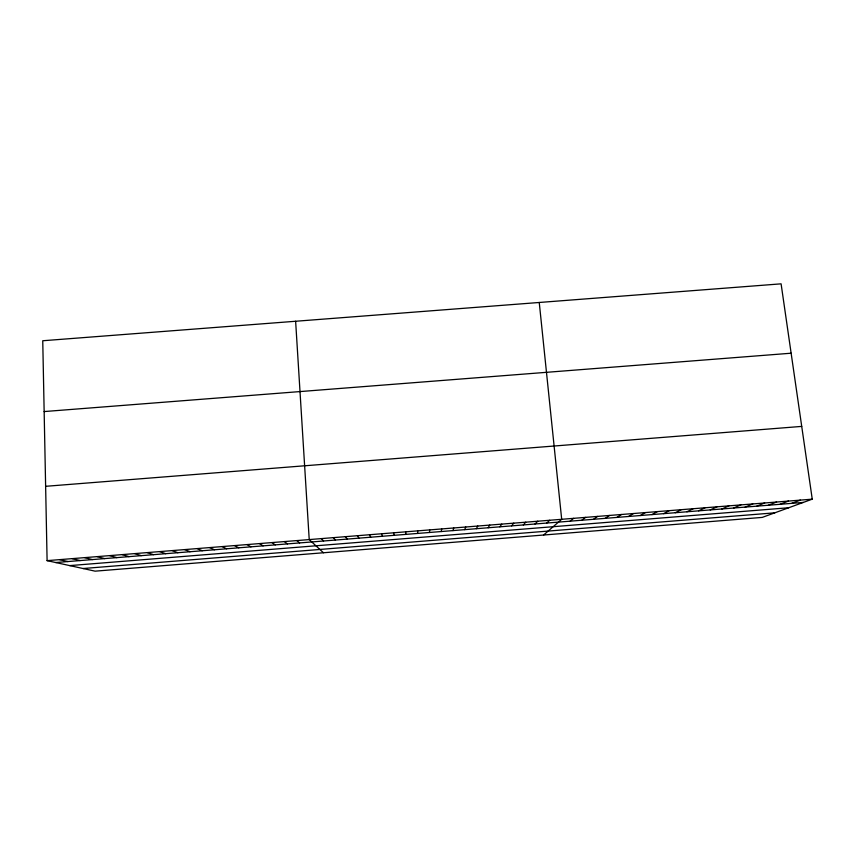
<?xml version="1.0" encoding="UTF-8"?>
<svg xmlns="http://www.w3.org/2000/svg" width="855" height="855" viewBox="0 0 855 855"><rect width="100%" height="100%" fill="white"/><g stroke="black" fill="none" stroke-linecap="round" stroke-linejoin="round"><path stroke-width="1.28" d="M429.466 532.483L429.691 529.908M441.212 531.543L441.704 528.935M452.958 530.602L453.727 527.973M464.693 529.651L465.74 527.011M476.427 528.711L477.753 526.039M488.152 527.77L489.755 525.077M499.876 526.83L501.757 524.115M511.6 525.878L513.748 523.153M523.313 524.938L525.74 522.191M535.027 523.997L537.731 521.219M546.74 523.057L549.712 520.257M543.577 535.027L561.692 519.295L539.249 302.478M570.146 521.176L573.662 518.333M581.838 520.235L585.632 517.371M593.53 519.295L597.602 516.409M605.222 518.354L609.562 515.447M616.904 517.414L621.521 514.486M628.585 516.473L633.47 513.534M640.256 515.544L645.418 512.573M651.927 514.603L657.367 511.611M663.598 513.663L669.305 510.649M675.268 512.722L681.243 509.687M686.918 511.782L693.17 508.736M698.578 510.852L705.097 507.774M710.227 509.911L717.024 506.812M721.877 508.982L728.941 505.861M733.515 508.041L740.858 504.899M745.154 507.101L752.763 503.948M756.793 506.171L764.669 502.986M768.421 505.23L776.575 502.035M780.049 504.3L788.47 501.073M791.677 503.371L800.366 500.122M812.25 499.16L762.254 517.403L95.108 571.161L47.1 560.645L42.75 340.75L781.096 283.839L812.25 499.16L47.1 560.645M55.714 562.537L803.294 502.43M69.725 565.604L788.705 507.752M83.085 568.522L774.79 512.829M44.15 411.565L791.132 353.211M45.625 486.313L801.723 426.399M59.626 559.64L67.951 561.553M72.151 558.636L80.178 560.57M84.666 557.631L92.415 559.587M97.181 556.626L104.631 558.604M109.697 555.622L116.857 557.62M122.201 554.617L129.073 556.637M134.705 553.613L141.278 555.654M147.199 552.608L153.494 554.671M159.693 551.603L165.688 553.687M172.176 550.599L177.893 552.715M184.659 549.594L190.088 551.732M197.131 548.589L202.272 550.748M209.614 547.585L214.455 549.776M222.076 546.591L226.639 548.792M234.537 545.586L238.812 547.809M246.999 544.582L250.985 546.837M259.45 543.588L263.148 545.853M271.901 542.583L275.31 544.881M284.352 541.589L287.472 543.898M296.792 540.584L299.624 542.925M323.447 552.758L309.221 539.58L295.627 321.256M321.288 538.618L323.564 541.001M333.354 537.645L335.342 540.05M345.409 536.673L347.13 539.11M357.465 535.711L358.897 538.158M369.51 534.738L370.675 537.207M381.554 533.777L382.442 536.267M393.599 532.804L394.198 535.316M405.633 531.842L405.965 534.375M417.657 530.87L417.71 533.435"/></g></svg>
